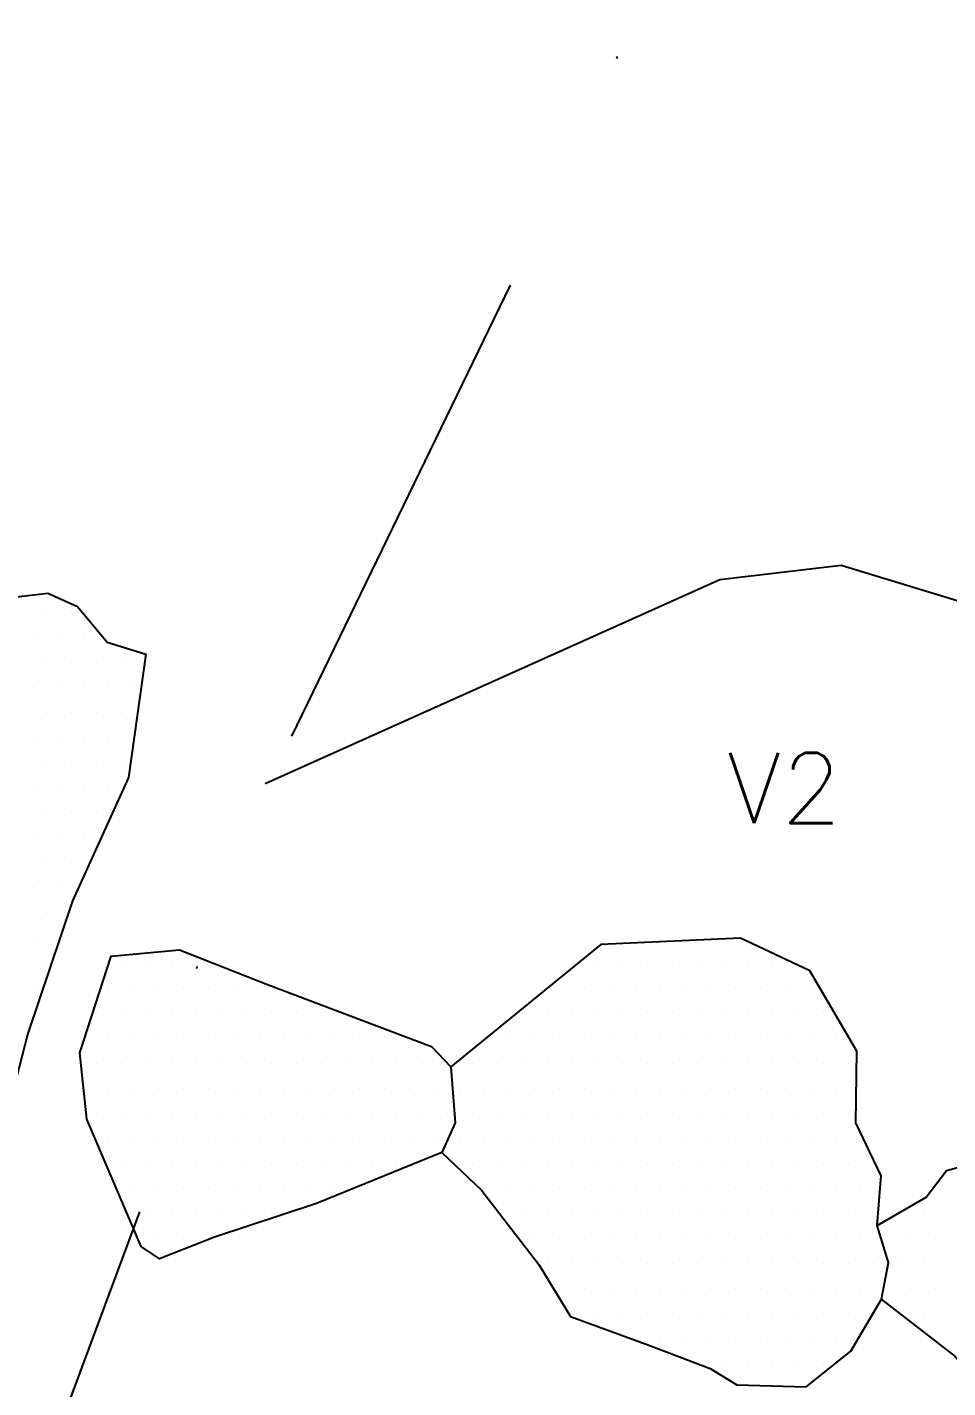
# Model space of a CAD drawing. Header units: metres. Extents: x -905 to -497, y -1456 to -991.
# Drawn here: x -765.3 to -719.4, y -1214.9 to -1147.1 of the extents above; entities that cross this region are included whole.
import ezdxf

# ---------------------------------------------------------------- set-up
doc = ezdxf.new("R2010")
doc.units = ezdxf.units.M
doc.header["$LTSCALE"] = 25
doc.header["$MEASUREMENT"] = 0
doc.linetypes.add('STRICHPUNKTX2', pattern=[2, 1, -0.5, 0, -0.5])
doc.layers.get('0').update_dxf_attribs({"linetype": 'CONTINUOUS'})
for name, color, linetype in [('BEFUND', 1, 'CONTINUOUS'), ('GRABUNGSGRENZE', 3, 'STRICHPUNKTX2'), ('STEINE', 4, 'CONTINUOUS'), ('STEINESCHRAFF', 4, 'CONTINUOUS')]:
    doc.layers.add(name, color=color, linetype=linetype)
doc.styles.get("Standard").update_dxf_attribs({"font": 'txt.shx'})

# ---------------------------------------------------------------- blocks, each defined once
blk = doc.blocks.new('*X11')
at = {"color": 0}
for p, q in [((-764.375, -1176.25), (-764.375, -1176.25)), ((-763.125, -1176.25), (-763.125, -1176.25)), ((-765, -1177.5), (-765, -1177.5)), ((-763.75, -1177.5), (-763.75, -1177.5)), ((-762.5, -1177.5), (-762.5, -1177.5)), ((-764.375, -1178.75), (-764.375, -1178.75)), ((-763.125, -1178.75), (-763.125, -1178.75)), ((-761.875, -1178.75), (-761.875, -1178.75)), ((-760.625, -1178.75), (-760.625, -1178.75)), ((-765, -1180), (-765, -1180)), ((-763.75, -1180), (-763.75, -1180)), ((-762.5, -1180), (-762.5, -1180)), ((-761.25, -1180), (-761.25, -1180)), ((-760, -1180), (-760, -1180)), ((-764.375, -1181.25), (-764.375, -1181.25)), ((-763.125, -1181.25), (-763.125, -1181.25)), ((-761.875, -1181.25), (-761.875, -1181.25)), ((-760.625, -1181.25), (-760.625, -1181.25)), ((-765, -1182.5), (-765, -1182.5)), ((-763.75, -1182.5), (-763.75, -1182.5)), ((-762.5, -1182.5), (-762.5, -1182.5)), ((-761.25, -1182.5), (-761.25, -1182.5)), ((-760, -1182.5), (-760, -1182.5)), ((-764.375, -1183.75), (-764.375, -1183.75)), ((-763.125, -1183.75), (-763.125, -1183.75)), ((-761.875, -1183.75), (-761.875, -1183.75)), ((-760.625, -1183.75), (-760.625, -1183.75)), ((-765, -1185), (-765, -1185)), ((-763.75, -1185), (-763.75, -1185)), ((-762.5, -1185), (-762.5, -1185)), ((-761.25, -1185), (-761.25, -1185)), ((-764.375, -1186.25), (-764.375, -1186.25)), ((-763.125, -1186.25), (-763.125, -1186.25)), ((-761.875, -1186.25), (-761.875, -1186.25)), ((-765, -1187.5), (-765, -1187.5)), ((-763.75, -1187.5), (-763.75, -1187.5)), ((-762.5, -1187.5), (-762.5, -1187.5)), ((-764.375, -1188.75), (-764.375, -1188.75)), ((-763.125, -1188.75), (-763.125, -1188.75)), ((-765, -1190), (-765, -1190)), ((-763.75, -1190), (-763.75, -1190)), ((-764.375, -1191.25), (-764.375, -1191.25)), ((-765, -1192.5), (-765, -1192.5)), ((-763.75, -1192.5), (-763.75, -1192.5)), ((-764.375, -1193.75), (-764.375, -1193.75)), ((-760.625, -1193.75), (-760.625, -1193.75)), ((-759.375, -1193.75), (-759.375, -1193.75)), ((-758.125, -1193.75), (-758.125, -1193.75)), ((-756.875, -1193.75), (-756.875, -1193.75)), ((-736.875, -1193.75), (-736.875, -1193.75)), ((-735.625, -1193.75), (-735.625, -1193.75)), ((-734.375, -1193.75), (-734.375, -1193.75)), ((-733.125, -1193.75), (-733.125, -1193.75)), ((-731.875, -1193.75), (-731.875, -1193.75)), ((-730.625, -1193.75), (-730.625, -1193.75)), ((-729.375, -1193.75), (-729.375, -1193.75)), ((-728.125, -1193.75), (-728.125, -1193.75)), ((-765, -1195), (-765, -1195)), ((-761.25, -1195), (-761.25, -1195)), ((-760, -1195), (-760, -1195)), ((-758.75, -1195), (-758.75, -1195)), ((-757.5, -1195), (-757.5, -1195)), ((-756.25, -1195), (-756.25, -1195)), ((-755, -1195), (-755, -1195)), ((-753.75, -1195), (-753.75, -1195)), ((-738.75, -1195), (-738.75, -1195)), ((-737.5, -1195), (-737.5, -1195)), ((-736.25, -1195), (-736.25, -1195)), ((-735, -1195), (-735, -1195)), ((-733.75, -1195), (-733.75, -1195)), ((-732.5, -1195), (-732.5, -1195)), ((-731.25, -1195), (-731.25, -1195)), ((-730, -1195), (-730, -1195)), ((-728.75, -1195), (-728.75, -1195)), ((-727.5, -1195), (-727.5, -1195)), ((-726.25, -1195), (-726.25, -1195)), ((-761.875, -1196.25), (-761.875, -1196.25)), ((-760.625, -1196.25), (-760.625, -1196.25)), ((-759.375, -1196.25), (-759.375, -1196.25)), ((-758.125, -1196.25), (-758.125, -1196.25)), ((-756.875, -1196.25), (-756.875, -1196.25)), ((-755.625, -1196.25), (-755.625, -1196.25)), ((-754.375, -1196.25), (-754.375, -1196.25)), ((-753.125, -1196.25), (-753.125, -1196.25)), ((-751.875, -1196.25), (-751.875, -1196.25)), ((-750.625, -1196.25), (-750.625, -1196.25)), ((-740.625, -1196.25), (-740.625, -1196.25)), ((-739.375, -1196.25), (-739.375, -1196.25)), ((-738.125, -1196.25), (-738.125, -1196.25)), ((-736.875, -1196.25), (-736.875, -1196.25)), ((-735.625, -1196.25), (-735.625, -1196.25)), ((-734.375, -1196.25), (-734.375, -1196.25)), ((-733.125, -1196.25), (-733.125, -1196.25)), ((-731.875, -1196.25), (-731.875, -1196.25)), ((-730.625, -1196.25), (-730.625, -1196.25)), ((-729.375, -1196.25), (-729.375, -1196.25)), ((-728.125, -1196.25), (-728.125, -1196.25)), ((-726.875, -1196.25), (-726.875, -1196.25)), ((-725.625, -1196.25), (-725.625, -1196.25)), ((-761.25, -1197.5), (-761.25, -1197.5)), ((-760, -1197.5), (-760, -1197.5)), ((-758.75, -1197.5), (-758.75, -1197.5)), ((-757.5, -1197.5), (-757.5, -1197.5)), ((-756.25, -1197.5), (-756.25, -1197.5)), ((-755, -1197.5), (-755, -1197.5)), ((-753.75, -1197.5), (-753.75, -1197.5)), ((-752.5, -1197.5), (-752.5, -1197.5)), ((-751.25, -1197.5), (-751.25, -1197.5)), ((-750, -1197.5), (-750, -1197.5)), ((-748.75, -1197.5), (-748.75, -1197.5)), ((-747.5, -1197.5), (-747.5, -1197.5)), ((-741.25, -1197.5), (-741.25, -1197.5)), ((-740, -1197.5), (-740, -1197.5)), ((-738.75, -1197.5), (-738.75, -1197.5)), ((-737.5, -1197.5), (-737.5, -1197.5)), ((-736.25, -1197.5), (-736.25, -1197.5)), ((-735, -1197.5), (-735, -1197.5)), ((-733.75, -1197.5), (-733.75, -1197.5)), ((-732.5, -1197.5), (-732.5, -1197.5)), ((-731.25, -1197.5), (-731.25, -1197.5)), ((-730, -1197.5), (-730, -1197.5)), ((-728.75, -1197.5), (-728.75, -1197.5)), ((-727.5, -1197.5), (-727.5, -1197.5)), ((-726.25, -1197.5), (-726.25, -1197.5)), ((-725, -1197.5), (-725, -1197.5)), ((-761.875, -1198.75), (-761.875, -1198.75)), ((-760.625, -1198.75), (-760.625, -1198.75)), ((-759.375, -1198.75), (-759.375, -1198.75)), ((-758.125, -1198.75), (-758.125, -1198.75)), ((-756.875, -1198.75), (-756.875, -1198.75)), ((-755.625, -1198.75), (-755.625, -1198.75)), ((-754.375, -1198.75), (-754.375, -1198.75)), ((-753.125, -1198.75), (-753.125, -1198.75)), ((-751.875, -1198.75), (-751.875, -1198.75)), ((-750.625, -1198.75), (-750.625, -1198.75)), ((-749.375, -1198.75), (-749.375, -1198.75)), ((-748.125, -1198.75), (-748.125, -1198.75)), ((-746.875, -1198.75), (-746.875, -1198.75)), ((-745.625, -1198.75), (-745.625, -1198.75)), ((-744.375, -1198.75), (-744.375, -1198.75)), ((-743.125, -1198.75), (-743.125, -1198.75)), ((-741.875, -1198.75), (-741.875, -1198.75)), ((-740.625, -1198.75), (-740.625, -1198.75)), ((-739.375, -1198.75), (-739.375, -1198.75)), ((-738.125, -1198.75), (-738.125, -1198.75)), ((-736.875, -1198.75), (-736.875, -1198.75)), ((-735.625, -1198.75), (-735.625, -1198.75)), ((-734.375, -1198.75), (-734.375, -1198.75)), ((-733.125, -1198.75), (-733.125, -1198.75)), ((-731.875, -1198.75), (-731.875, -1198.75)), ((-730.625, -1198.75), (-730.625, -1198.75)), ((-729.375, -1198.75), (-729.375, -1198.75)), ((-728.125, -1198.75), (-728.125, -1198.75)), ((-726.875, -1198.75), (-726.875, -1198.75)), ((-725.625, -1198.75), (-725.625, -1198.75)), ((-724.375, -1198.75), (-724.375, -1198.75)), ((-762.5, -1200), (-762.5, -1200)), ((-761.25, -1200), (-761.25, -1200)), ((-760, -1200), (-760, -1200)), ((-758.75, -1200), (-758.75, -1200)), ((-757.5, -1200), (-757.5, -1200)), ((-756.25, -1200), (-756.25, -1200)), ((-755, -1200), (-755, -1200)), ((-753.75, -1200), (-753.75, -1200)), ((-752.5, -1200), (-752.5, -1200)), ((-751.25, -1200), (-751.25, -1200)), ((-750, -1200), (-750, -1200)), ((-748.75, -1200), (-748.75, -1200)), ((-747.5, -1200), (-747.5, -1200)), ((-746.25, -1200), (-746.25, -1200)), ((-745, -1200), (-745, -1200)), ((-743.75, -1200), (-743.75, -1200)), ((-742.5, -1200), (-742.5, -1200)), ((-741.25, -1200), (-741.25, -1200)), ((-740, -1200), (-740, -1200)), ((-738.75, -1200), (-738.75, -1200)), ((-737.5, -1200), (-737.5, -1200)), ((-736.25, -1200), (-736.25, -1200)), ((-735, -1200), (-735, -1200)), ((-733.75, -1200), (-733.75, -1200)), ((-732.5, -1200), (-732.5, -1200)), ((-731.25, -1200), (-731.25, -1200)), ((-730, -1200), (-730, -1200)), ((-728.75, -1200), (-728.75, -1200)), ((-727.5, -1200), (-727.5, -1200)), ((-726.25, -1200), (-726.25, -1200)), ((-725, -1200), (-725, -1200)), ((-761.875, -1201.25), (-761.875, -1201.25)), ((-760.625, -1201.25), (-760.625, -1201.25)), ((-759.375, -1201.25), (-759.375, -1201.25)), ((-758.125, -1201.25), (-758.125, -1201.25)), ((-756.875, -1201.25), (-756.875, -1201.25)), ((-755.625, -1201.25), (-755.625, -1201.25)), ((-754.375, -1201.25), (-754.375, -1201.25)), ((-753.125, -1201.25), (-753.125, -1201.25)), ((-751.875, -1201.25), (-751.875, -1201.25)), ((-750.625, -1201.25), (-750.625, -1201.25)), ((-749.375, -1201.25), (-749.375, -1201.25)), ((-748.125, -1201.25), (-748.125, -1201.25)), ((-746.875, -1201.25), (-746.875, -1201.25)), ((-745.625, -1201.25), (-745.625, -1201.25)), ((-744.375, -1201.25), (-744.375, -1201.25)), ((-743.125, -1201.25), (-743.125, -1201.25)), ((-741.875, -1201.25), (-741.875, -1201.25)), ((-740.625, -1201.25), (-740.625, -1201.25)), ((-739.375, -1201.25), (-739.375, -1201.25)), ((-738.125, -1201.25), (-738.125, -1201.25)), ((-736.875, -1201.25), (-736.875, -1201.25)), ((-735.625, -1201.25), (-735.625, -1201.25)), ((-734.375, -1201.25), (-734.375, -1201.25)), ((-733.125, -1201.25), (-733.125, -1201.25)), ((-731.875, -1201.25), (-731.875, -1201.25)), ((-730.625, -1201.25), (-730.625, -1201.25)), ((-729.375, -1201.25), (-729.375, -1201.25)), ((-728.125, -1201.25), (-728.125, -1201.25)), ((-726.875, -1201.25), (-726.875, -1201.25)), ((-725.625, -1201.25), (-725.625, -1201.25)), ((-724.375, -1201.25), (-724.375, -1201.25)), ((-761.25, -1202.5), (-761.25, -1202.5)), ((-760, -1202.5), (-760, -1202.5)), ((-758.75, -1202.5), (-758.75, -1202.5)), ((-757.5, -1202.5), (-757.5, -1202.5)), ((-756.25, -1202.5), (-756.25, -1202.5)), ((-755, -1202.5), (-755, -1202.5)), ((-753.75, -1202.5), (-753.75, -1202.5)), ((-752.5, -1202.5), (-752.5, -1202.5)), ((-751.25, -1202.5), (-751.25, -1202.5)), ((-750, -1202.5), (-750, -1202.5)), ((-748.75, -1202.5), (-748.75, -1202.5)), ((-747.5, -1202.5), (-747.5, -1202.5)), ((-746.25, -1202.5), (-746.25, -1202.5)), ((-745, -1202.5), (-745, -1202.5)), ((-743.75, -1202.5), (-743.75, -1202.5)), ((-742.5, -1202.5), (-742.5, -1202.5)), ((-741.25, -1202.5), (-741.25, -1202.5)), ((-740, -1202.5), (-740, -1202.5)), ((-738.75, -1202.5), (-738.75, -1202.5)), ((-737.5, -1202.5), (-737.5, -1202.5)), ((-736.25, -1202.5), (-736.25, -1202.5)), ((-735, -1202.5), (-735, -1202.5)), ((-733.75, -1202.5), (-733.75, -1202.5)), ((-732.5, -1202.5), (-732.5, -1202.5)), ((-731.25, -1202.5), (-731.25, -1202.5)), ((-730, -1202.5), (-730, -1202.5)), ((-728.75, -1202.5), (-728.75, -1202.5)), ((-727.5, -1202.5), (-727.5, -1202.5)), ((-726.25, -1202.5), (-726.25, -1202.5)), ((-725, -1202.5), (-725, -1202.5)), ((-723.75, -1202.5), (-723.75, -1202.5)), ((-760.625, -1203.75), (-760.625, -1203.75)), ((-759.375, -1203.75), (-759.375, -1203.75)), ((-758.125, -1203.75), (-758.125, -1203.75)), ((-756.875, -1203.75), (-756.875, -1203.75)), ((-755.625, -1203.75), (-755.625, -1203.75)), ((-754.375, -1203.75), (-754.375, -1203.75)), ((-753.125, -1203.75), (-753.125, -1203.75)), ((-751.875, -1203.75), (-751.875, -1203.75)), ((-750.625, -1203.75), (-750.625, -1203.75)), ((-749.375, -1203.75), (-749.375, -1203.75)), ((-748.125, -1203.75), (-748.125, -1203.75)), ((-746.875, -1203.75), (-746.875, -1203.75)), ((-743.125, -1203.75), (-743.125, -1203.75)), ((-741.875, -1203.75), (-741.875, -1203.75)), ((-740.625, -1203.75), (-740.625, -1203.75)), ((-739.375, -1203.75), (-739.375, -1203.75)), ((-738.125, -1203.75), (-738.125, -1203.75)), ((-736.875, -1203.75), (-736.875, -1203.75)), ((-735.625, -1203.75), (-735.625, -1203.75)), ((-734.375, -1203.75), (-734.375, -1203.75)), ((-733.125, -1203.75), (-733.125, -1203.75)), ((-731.875, -1203.75), (-731.875, -1203.75)), ((-730.625, -1203.75), (-730.625, -1203.75)), ((-729.375, -1203.75), (-729.375, -1203.75)), ((-728.125, -1203.75), (-728.125, -1203.75)), ((-726.875, -1203.75), (-726.875, -1203.75)), ((-725.625, -1203.75), (-725.625, -1203.75)), ((-724.375, -1203.75), (-724.375, -1203.75)), ((-723.125, -1203.75), (-723.125, -1203.75)), ((-760, -1205), (-760, -1205)), ((-758.75, -1205), (-758.75, -1205)), ((-757.5, -1205), (-757.5, -1205)), ((-756.25, -1205), (-756.25, -1205)), ((-755, -1205), (-755, -1205)), ((-753.75, -1205), (-753.75, -1205)), ((-752.5, -1205), (-752.5, -1205)), ((-751.25, -1205), (-751.25, -1205)), ((-750, -1205), (-750, -1205)), ((-742.5, -1205), (-742.5, -1205)), ((-741.25, -1205), (-741.25, -1205)), ((-740, -1205), (-740, -1205)), ((-738.75, -1205), (-738.75, -1205)), ((-737.5, -1205), (-737.5, -1205)), ((-736.25, -1205), (-736.25, -1205)), ((-735, -1205), (-735, -1205)), ((-733.75, -1205), (-733.75, -1205)), ((-732.5, -1205), (-732.5, -1205)), ((-731.25, -1205), (-731.25, -1205)), ((-730, -1205), (-730, -1205)), ((-728.75, -1205), (-728.75, -1205)), ((-727.5, -1205), (-727.5, -1205)), ((-726.25, -1205), (-726.25, -1205)), ((-725, -1205), (-725, -1205)), ((-723.75, -1205), (-723.75, -1205)), ((-720, -1205), (-720, -1205)), ((-759.375, -1206.25), (-759.375, -1206.25)), ((-758.125, -1206.25), (-758.125, -1206.25)), ((-756.875, -1206.25), (-756.875, -1206.25)), ((-755.625, -1206.25), (-755.625, -1206.25)), ((-754.375, -1206.25), (-754.375, -1206.25)), ((-753.125, -1206.25), (-753.125, -1206.25)), ((-740.625, -1206.25), (-740.625, -1206.25)), ((-739.375, -1206.25), (-739.375, -1206.25)), ((-738.125, -1206.25), (-738.125, -1206.25)), ((-736.875, -1206.25), (-736.875, -1206.25)), ((-735.625, -1206.25), (-735.625, -1206.25)), ((-734.375, -1206.25), (-734.375, -1206.25)), ((-733.125, -1206.25), (-733.125, -1206.25)), ((-731.875, -1206.25), (-731.875, -1206.25)), ((-730.625, -1206.25), (-730.625, -1206.25)), ((-729.375, -1206.25), (-729.375, -1206.25)), ((-728.125, -1206.25), (-728.125, -1206.25)), ((-726.875, -1206.25), (-726.875, -1206.25)), ((-725.625, -1206.25), (-725.625, -1206.25)), ((-724.375, -1206.25), (-724.375, -1206.25)), ((-723.125, -1206.25), (-723.125, -1206.25)), ((-721.875, -1206.25), (-721.875, -1206.25)), ((-720.625, -1206.25), (-720.625, -1206.25)), ((-758.75, -1207.5), (-758.75, -1207.5)), ((-757.5, -1207.5), (-757.5, -1207.5)), ((-756.25, -1207.5), (-756.25, -1207.5)), ((-740, -1207.5), (-740, -1207.5)), ((-738.75, -1207.5), (-738.75, -1207.5)), ((-737.5, -1207.5), (-737.5, -1207.5)), ((-736.25, -1207.5), (-736.25, -1207.5)), ((-735, -1207.5), (-735, -1207.5)), ((-733.75, -1207.5), (-733.75, -1207.5)), ((-732.5, -1207.5), (-732.5, -1207.5)), ((-731.25, -1207.5), (-731.25, -1207.5)), ((-730, -1207.5), (-730, -1207.5)), ((-728.75, -1207.5), (-728.75, -1207.5)), ((-727.5, -1207.5), (-727.5, -1207.5)), ((-726.25, -1207.5), (-726.25, -1207.5)), ((-725, -1207.5), (-725, -1207.5)), ((-723.75, -1207.5), (-723.75, -1207.5)), ((-722.5, -1207.5), (-722.5, -1207.5)), ((-721.25, -1207.5), (-721.25, -1207.5)), ((-720, -1207.5), (-720, -1207.5)), ((-739.375, -1208.75), (-739.375, -1208.75)), ((-738.125, -1208.75), (-738.125, -1208.75)), ((-736.875, -1208.75), (-736.875, -1208.75)), ((-735.625, -1208.75), (-735.625, -1208.75)), ((-734.375, -1208.75), (-734.375, -1208.75)), ((-733.125, -1208.75), (-733.125, -1208.75)), ((-731.875, -1208.75), (-731.875, -1208.75)), ((-730.625, -1208.75), (-730.625, -1208.75)), ((-729.375, -1208.75), (-729.375, -1208.75)), ((-728.125, -1208.75), (-728.125, -1208.75)), ((-726.875, -1208.75), (-726.875, -1208.75)), ((-725.625, -1208.75), (-725.625, -1208.75)), ((-724.375, -1208.75), (-724.375, -1208.75)), ((-723.125, -1208.75), (-723.125, -1208.75)), ((-721.875, -1208.75), (-721.875, -1208.75)), ((-720.625, -1208.75), (-720.625, -1208.75)), ((-738.75, -1210), (-738.75, -1210)), ((-737.5, -1210), (-737.5, -1210)), ((-736.25, -1210), (-736.25, -1210)), ((-735, -1210), (-735, -1210)), ((-733.75, -1210), (-733.75, -1210)), ((-732.5, -1210), (-732.5, -1210)), ((-731.25, -1210), (-731.25, -1210)), ((-730, -1210), (-730, -1210)), ((-728.75, -1210), (-728.75, -1210)), ((-727.5, -1210), (-727.5, -1210)), ((-726.25, -1210), (-726.25, -1210)), ((-725, -1210), (-725, -1210)), ((-723.75, -1210), (-723.75, -1210)), ((-722.5, -1210), (-722.5, -1210)), ((-721.25, -1210), (-721.25, -1210)), ((-720, -1210), (-720, -1210)), ((-738.125, -1211.25), (-738.125, -1211.25)), ((-736.875, -1211.25), (-736.875, -1211.25)), ((-735.625, -1211.25), (-735.625, -1211.25)), ((-734.375, -1211.25), (-734.375, -1211.25)), ((-733.125, -1211.25), (-733.125, -1211.25)), ((-731.875, -1211.25), (-731.875, -1211.25)), ((-730.625, -1211.25), (-730.625, -1211.25)), ((-729.375, -1211.25), (-729.375, -1211.25)), ((-728.125, -1211.25), (-728.125, -1211.25)), ((-726.875, -1211.25), (-726.875, -1211.25)), ((-725.625, -1211.25), (-725.625, -1211.25)), ((-724.375, -1211.25), (-724.375, -1211.25)), ((-720.625, -1211.25), (-720.625, -1211.25)), ((-735, -1212.5), (-735, -1212.5)), ((-733.75, -1212.5), (-733.75, -1212.5)), ((-732.5, -1212.5), (-732.5, -1212.5)), ((-731.25, -1212.5), (-731.25, -1212.5)), ((-730, -1212.5), (-730, -1212.5)), ((-728.75, -1212.5), (-728.75, -1212.5)), ((-727.5, -1212.5), (-727.5, -1212.5)), ((-726.25, -1212.5), (-726.25, -1212.5)), ((-725, -1212.5), (-725, -1212.5)), ((-720, -1212.5), (-720, -1212.5)), ((-730.625, -1213.75), (-730.625, -1213.75)), ((-729.375, -1213.75), (-729.375, -1213.75)), ((-728.125, -1213.75), (-728.125, -1213.75)), ((-726.875, -1213.75), (-726.875, -1213.75)), ((-725.625, -1213.75), (-725.625, -1213.75))]:
    blk.add_line(p, q, dxfattribs=at)

msp = doc.modelspace()

# ---------------------------------------------------------------- linework, layer by layer
at = {"layer": 'BEFUND'}
msp.add_lwpolyline([(-753.446, -1184.815), (-730.775, -1174.629), (-724.724, -1173.913), (-717.401, -1176.145), (-709.412, -1183.563), (-701.93, -1193.83), (-694.962, -1196.265), (-681.79, -1200.528), (-659.361, -1207.02)], dxfattribs=at)
at = {"layer": 'GRABUNGSGRENZE', "flags": 128}
msp.add_lwpolyline([(-832.391, -1362.788), (-814.376, -1311.419), (-800.603, -1301.189), (-784.157, -1259.736), (-771.816, -1238.778), (-758.366, -1202.615), (-756.34, -1191.173), (-737.858, -1153.023), (-716.586, -1105.16), (-699.933, -1069.402), (-618.233, -1122.126), (-646.571, -1173.553), (-654.437, -1195.932), (-658.598, -1207.935), (-670.479, -1232.452), (-682.926, -1248.783), (-695.172, -1260.08), (-701.016, -1264.864), (-705.129, -1273.816), (-709.036, -1285.362), (-723.923, -1301.796), (-721.577, -1311.812), (-719.737, -1325.54), (-720.799, -1334.032), (-723.995, -1345.17), (-726.377, -1355.189), (-734.655, -1370.195)], dxfattribs=at)
at = {"layer": 'STEINE'}
for points in [[(-766.419, -1175.569), (-764.284, -1175.314), (-762.808, -1175.974), (-761.333, -1177.752), (-759.4, -1178.361), (-760.26, -1184.514), (-763.052, -1190.669), (-765.285, -1197.281), (-766.147, -1200.637)], [(-744.637, -1203.216), (-742.652, -1205.096), (-739.802, -1208.806), (-738.224, -1211.398), (-734.308, -1212.819), (-731.256, -1213.986), (-729.933, -1214.799), (-726.475, -1214.898), (-724.239, -1213.117), (-722.716, -1210.522), (-722.361, -1208.692), (-722.922, -1206.861), (-722.922, -1206.861), (-722.72, -1204.37), (-723.993, -1201.727), (-723.945, -1198.167), (-726.287, -1194.152), (-729.745, -1192.527), (-736.711, -1192.837), (-744.182, -1198.944)], [(-759.634, -1207.904), (-762.333, -1201.55), (-762.691, -1198.245), (-761.118, -1193.413), (-757.712, -1193.106), (-753.337, -1194.832), (-745.149, -1197.928), (-744.182, -1198.944), (-743.977, -1201.741), (-744.637, -1203.216), (-750.889, -1205.762), (-755.973, -1207.444), (-758.718, -1208.514), (-759.634, -1207.904)], [(-722.922, -1206.861), (-720.482, -1205.436), (-719.466, -1204.113), (-717.229, -1203.502), (-715.806, -1202.484), (-711.889, -1204.159), (-707.515, -1207.003), (-702.835, -1209.237), (-699.02, -1210.709), (-694.543, -1214.52), (-687.471, -1220.82), (-687.316, -1223.667), (-688.433, -1226.363), (-691.736, -1228.857), (-693.158, -1231.604), (-701.142, -1230.084), (-703.787, -1229.577), (-707.857, -1225.614), (-710.453, -1222.056), (-712.081, -1221.702), (-716.712, -1216.162), (-719.104, -1213.317), (-722.716, -1210.522)]]:
    msp.add_lwpolyline(points, dxfattribs=at)

# ---------------------------------------------------------------- block references
at = {"layer": 'STEINESCHRAFF'}
msp.add_blockref('*X11', (0, 0), dxfattribs=at)

# ---------------------------------------------------------------- texts
at = {"layer": 'BEFUND'}
msp.add_text('V2', height=3.5, dxfattribs=at).set_placement((-730.41, -1186.782))

doc.saveas('drawing.dxf')
